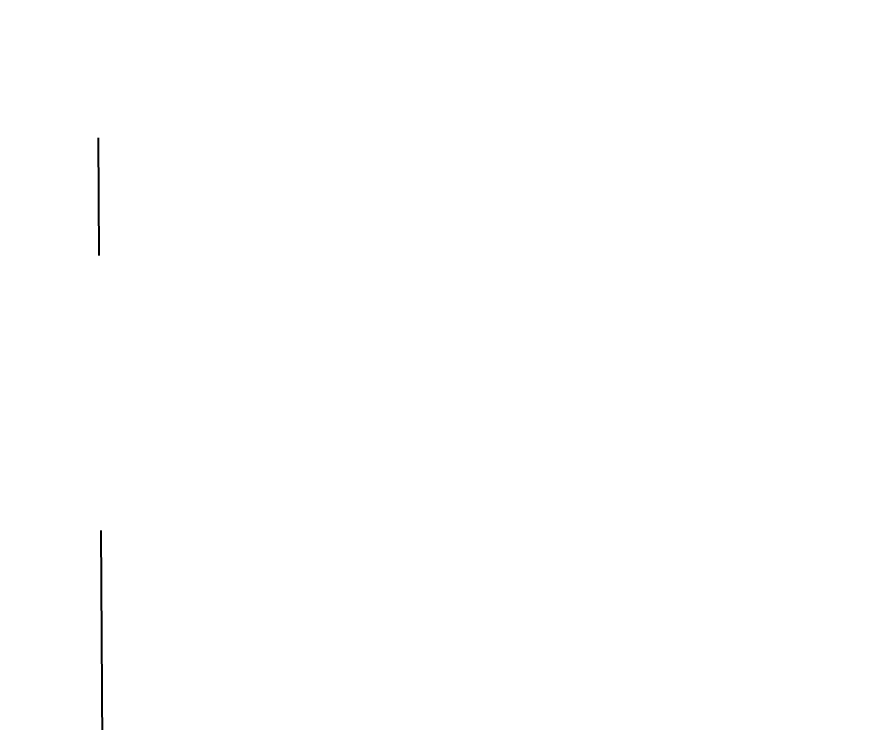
# Model space of a CAD drawing. Header units: metres. Extents: x 668617 to 675126, y 2286318 to 2293677.
# Drawn here: x 669155.915 to 669157.865, y 2287258.906 to 2287260.511 of the extents above; entities that cross this region are included whole.
import ezdxf

# ---------------------------------------------------------------- set-up
doc = ezdxf.new("R2010")
doc.units = ezdxf.units.M
doc.header["$MEASUREMENT"] = 0
doc.linetypes.add('DASHED2', pattern=[0.375, 0.25, -0.125])
doc.layers.add('0_DETALLES_COTAS', color=252, linetype='Continuous')
doc.styles.get("Standard").update_dxf_attribs({"font": 'arial.ttf'})
doc.dimstyles.get("Standard").update_dxf_attribs({"dimtxt": 0.18, "dimasz": 0.18, "dimexe": 0.18, "dimexo": 0.0625, "dimgap": 0.09, "dimtad": 0, "dimtih": 1, "dimtoh": 1, "dimdec": 4, "dimzin": 0, "dimdsep": 46, "dimtxsty": 'Standard', "dimcen": 0.09, "dimadec": 0, "dimazin": 0, "dimtfac": 1, "dimtdec": 4, "dimtofl": 0, "dimtmove": 0, "dimatfit": 3, "dimfxl": 1, "dimtolj": 1, "dimtzin": 0, "dimarcsym": 0})

# ---------------------------------------------------------------- blocks, each defined once
blk = doc.blocks.new('_DotSmall')
at = {"color": 0, "linetype": 'ByBlock', "const_width": 0.5}
blk.add_lwpolyline([(-0.0625, 0, 1), (0.0625, 0, 1)], format="xyb", close=True, dxfattribs=at)
blk = doc.blocks.new('*D373')
at = {"layer": '0_DETALLES_COTAS', "linetype": 'DASHED2', "lineweight": -2, "ltscale": 5, "transparency": 16777216}
for p, q in [((669153.3262, 2287266.0536), (669156.2425, 2287266.0722)), ((669156.0625, 2287266.0711), (669156.0881, 2287262.0534)), ((669156.1252, 2287256.2189), (669156.0996, 2287260.2365)), ((669153.3889, 2287256.2015), (669156.3052, 2287256.22))]:
    blk.add_line(p, q, dxfattribs=at)
at = {"layer": 'Defpoints', "color": 0, "linetype": 'DASHED2', "ltscale": 5, "transparency": 16777216}
for p in [(669153.2637, 2287266.0532), (669153.3264, 2287256.2011), (669156.1252, 2287256.2189)]:
    blk.add_point(p, dxfattribs=at)
at = {"layer": '0_DETALLES_COTAS', "linetype": 'DASHED2', "lineweight": -2, "ltscale": 5, "transparency": 16777216, "xscale": 0.8, "yscale": 0.8, "zscale": 0.8}
for p, rotation in [((669156.0625, 2287266.0711), 90.36464228955685), ((669156.1252, 2287256.2189), 270.3646422895569)]:
    blk.add_blockref('_DotSmall', p, dxfattribs=dict(at, rotation=rotation))
at = {"layer": '0_DETALLES_COTAS', "linetype": 'DASHED2', "ltscale": 5, "transparency": 16777216, "insert": (669156.0939, 2287261.145), "char_height": 0.8, "attachment_point": 5}
blk.add_mtext('\\A1;10.00', dxfattribs=at)
blk = doc.blocks.new('_ArchTick')
at = {"color": 0, "linetype": 'ByBlock', "const_width": 0.15}
blk.add_lwpolyline([(-0.5, -0.5), (0.5, 0.5)], dxfattribs=at)
blk = doc.blocks.new('*D460')
at = {"layer": '0_DETALLES_COTAS', "linetype": 'DASHED2', "lineweight": -2, "ltscale": 5, "transparency": 16777216}
for p, q in [((669170.0043, 2287265.9467), (669170.0043, 2287266.7467)), ((669153.3262, 2287265.9464), (669170.1843, 2287265.9467)), ((669153.3264, 2287256.2007), (669170.1845, 2287256.201)), ((669170.0045, 2287256.201), (669170.0045, 2287255.401))]:
    blk.add_line(p, q, dxfattribs=at)
at = {"layer": 'Defpoints', "color": 0, "linetype": 'DASHED2', "ltscale": 5, "transparency": 16777216}
for p in [(669153.2637, 2287265.9464), (669170.0043, 2287265.9467), (669153.2639, 2287256.2007)]:
    blk.add_point(p, dxfattribs=at)
at = {"layer": '0_DETALLES_COTAS', "linetype": 'DASHED2', "lineweight": -2, "ltscale": 5, "transparency": 16777216, "xscale": 0.8, "yscale": 0.8, "zscale": 0.8}
for p, rotation in [((669170.0043, 2287265.9467), 270.0011146385457), ((669170.0045, 2287256.201), 90.00111463854569)]:
    blk.add_blockref('_ArchTick', p, dxfattribs=dict(at, rotation=rotation))
at = {"layer": '0_DETALLES_COTAS', "linetype": 'DASHED2', "ltscale": 5, "transparency": 16777216, "insert": (669170.0044, 2287261.0739), "char_height": 1, "attachment_point": 5, "rotation": 270.0011}
blk.add_mtext('\\A1;Zona trabajo', dxfattribs=at)

msp = doc.modelspace()

# ---------------------------------------------------------------- dimensions: what is measured, and where the dimension line sits
at = {"layer": '0_DETALLES_COTAS', "color": 251, "linetype": 'DASHED2', "ltscale": 5}
for p1, p2, distance, text, override, picture, middle in [((669153.26391, 2287256.20069), (669153.26372, 2287265.94639), -16.74054, 'Zona trabajo', {"dimtxt": 1, "dimasz": 0.8, "dimgap": 0.5, "dimtih": 0, "dimdec": 2, "dimblk1": 'ArchTick', "dimblk2": 'ArchTick', "dimsah": 1, "dimclrd": 256, "dimclre": 256, "dimclrt": 256}, '*D460', (669170.00436, 2287261.07386)), ((669153.26371, 2287266.05324), (669153.32641, 2287256.20108), 2.79886, '10.00', {"dimtxt": 0.8, "dimasz": 0.8, "dimgap": 0.5, "dimdec": 2, "dimblk1": 'DotSmall', "dimblk2": 'DotSmall', "dimsah": 1, "dimclrd": 256, "dimclre": 256, "dimclrt": 256}, '*D373', (669156.09386, 2287261.14497))]:
    dim = msp.add_aligned_dim(p1=p1, p2=p2, distance=distance, text=text, dimstyle='Standard', override=override, dxfattribs=at)
    dim.commit()
    dim.dimension.update_dxf_attribs({"geometry": picture, "text_midpoint": middle})

doc.saveas('drawing.dxf')
